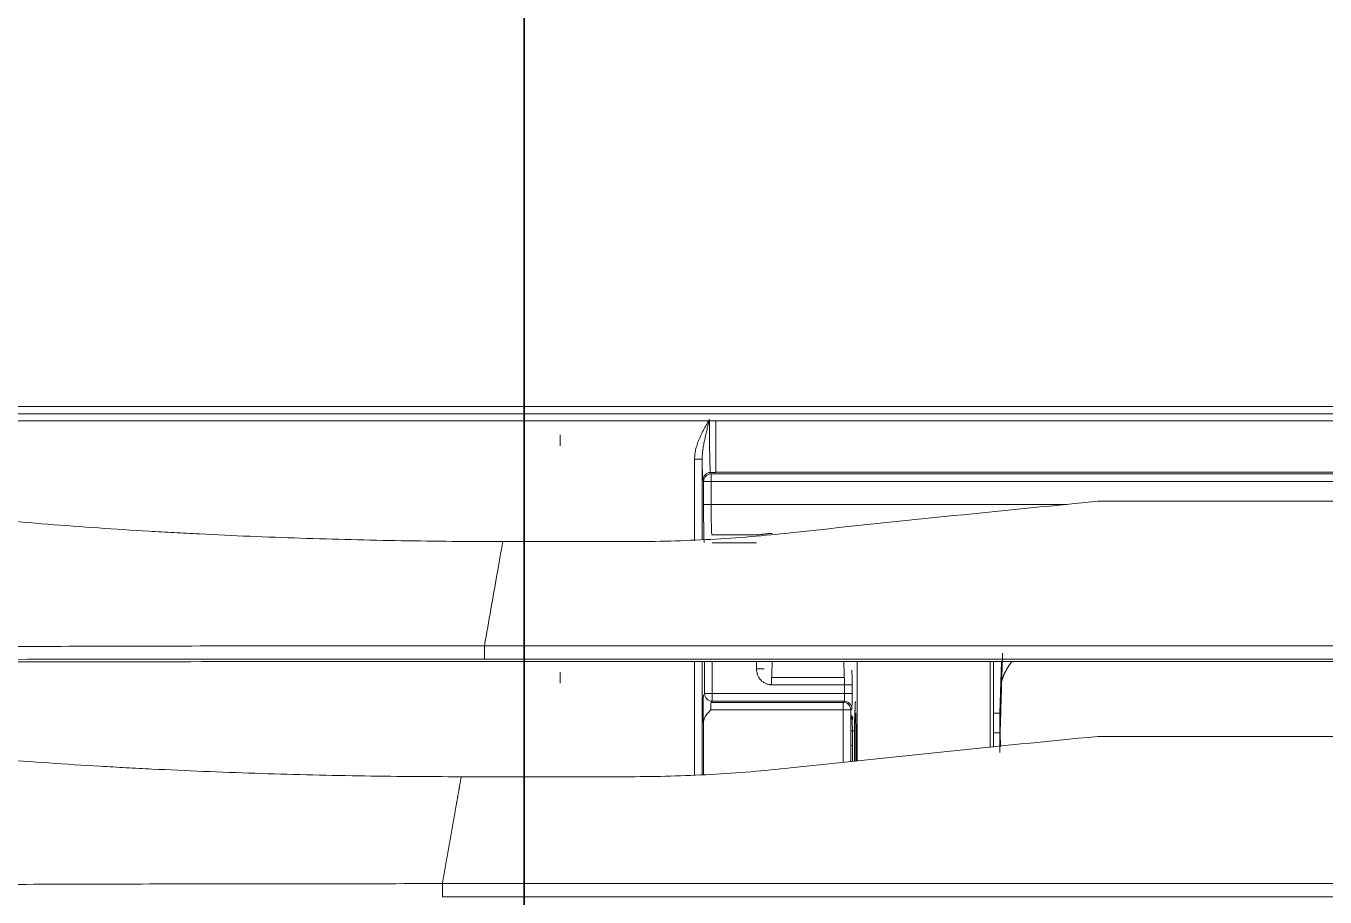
# Model space of a CAD drawing. Header units: inches. Extents: x 3778 to 56227, y -16914 to 35091.
# Drawn here: x 35159.2 to 35245.3, y -13328.9 to -13271.2 of the extents above; entities that cross this region are included whole.
import ezdxf

# ---------------------------------------------------------------- set-up
doc = ezdxf.new("R2010")
doc.units = ezdxf.units.IN
doc.header["$LTSCALE"] = 100
doc.header["$MEASUREMENT"] = 0
doc.layers.add('06-FUR', color=6, linetype='Continuous')
doc.layers.add('2-con', color=2, linetype='Continuous')
doc.layers.add('mark-B', color=2, linetype='Continuous', lineweight=20)

# ---------------------------------------------------------------- blocks, each defined once
blk = doc.blocks.new('cjscjdeh')
at = {"layer": '06-FUR', "color": 8}
for p, q in [((143035.183, 67904.885), (143035.183, 67069.885)), ((143035.183, 67069.885), (143035.183, 67904.885))]:
    blk.add_line(p, q, dxfattribs=at)
blk = doc.blocks.new('무풍1way 일반')
at = {"layer": 'mark-B'}
for p, q in [((-351.653, -213.137), (351.653, -213.137)), ((351.653, -214.02), (-351.653, -214.02)), ((350.401, -221.101), (339.223, -221.101)), ((334.365, -224.654), (334.365, -221.235)), ((334.365, -224.654), (334.365, -221.235)), ((334.445, -228.719), (334.445, -221.232)), ((334.445, -228.719), (334.445, -221.232)), ((334.947, -221.219), (334.947, -228.719)), ((334.947, -221.219), (334.947, -228.719)), ((324.18, -228.719), (324.18, -222.131)), ((324.251, -223.568), (324.251, -222.125)), ((324.251, -223.568), (324.251, -222.125)), ((324.337, -222.116), (324.337, -223.568)), ((324.337, -222.116), (324.337, -223.568)), ((324.354, -224.134), (324.354, -222.115)), ((324.354, -224.134), (324.354, -222.115)), ((324.478, -222.102), (324.478, -224.128)), ((324.478, -222.102), (324.478, -224.128)), ((324.488, -223.165), (324.488, -222.101)), ((324.488, -223.165), (324.488, -222.101)), ((324.606, -225.519), (324.606, -222.089)), ((324.606, -225.519), (324.606, -222.089)), ((325.108, -222.037), (325.108, -225.519)), ((325.108, -222.037), (325.108, -225.519)), ((314.679, -223.106), (314.707, -224.005)), ((315.139, -223.058), (315.139, -228.72)), ((315.359, -223.035), (315.359, -228.721)), ((204.956, -223.765), (308.238, -223.765)), ((314.733, -224.006), (315.139, -224.006)), ((324.354, -224.134), (324.596, -224.134)), ((314.72, -225.31), (314.617, -228.721)), ((314.72, -225.31), (315.139, -225.31)), ((324.572, -225.126), (324.523, -225.128)), ((324.572, -225.126), (324.523, -225.128)), ((324.531, -225.596), (324.606, -225.519)), ((324.531, -225.596), (324.606, -225.519)), ((324.606, -225.519), (325.108, -225.519)), ((324.606, -225.519), (325.108, -225.519)), ((325.108, -226.021), (325.033, -226.098)), ((325.108, -226.021), (325.033, -226.098)), ((325.033, -226.098), (333.777, -226.098)), ((325.033, -226.098), (333.777, -226.098)), ((325.108, -225.519), (333.871, -225.519)), ((325.108, -225.519), (325.108, -226.021)), ((325.108, -225.519), (333.871, -225.519)), ((325.108, -225.519), (325.108, -226.021)), ((333.854, -226.021), (325.108, -226.021)), ((333.854, -226.021), (325.108, -226.021)), ((333.777, -226.098), (333.854, -226.021)), ((333.777, -226.098), (333.854, -226.021)), ((333.777, -226.6), (333.777, -226.098)), ((333.777, -226.6), (333.777, -226.098)), ((324.514, -226.6), (325.016, -226.6)), ((324.514, -227.186), (324.514, -226.6)), ((324.514, -226.6), (325.016, -226.6)), ((324.514, -227.186), (324.514, -226.6)), ((325.016, -226.6), (325.016, -227.186)), ((333.777, -226.6), (325.016, -226.6)), ((325.016, -226.6), (325.016, -227.186)), ((333.777, -226.6), (325.016, -226.6)), ((334.279, -226.6), (333.777, -226.6)), ((333.777, -228.721), (333.777, -226.6)), ((334.279, -226.6), (333.777, -226.6)), ((333.777, -228.721), (333.777, -226.6)), ((334.279, -226.6), (334.279, -228.721)), ((334.279, -226.6), (334.279, -228.721)), ((324.514, -227.186), (325.016, -227.186)), ((324.514, -227.186), (325.016, -227.186)), ((325.016, -227.186), (329.841, -227.186)), ((325.016, -227.186), (329.841, -227.186)), ((329.841, -227.666), (325.028, -227.666)), ((329.841, -227.666), (325.028, -227.666)), ((329.841, -227.186), (329.841, -227.666)), ((329.841, -227.186), (329.841, -227.666)), ((349.053, -228.721), (205.054, -228.721)), ((330.84, -228.241), (330.338, -228.241)), ((330.84, -228.241), (330.338, -228.241)), ((330.84, -228.241), (330.84, -228.721)), ((330.84, -228.241), (330.84, -228.721)), ((-348.867, -228.887), (348.867, -228.887)), ((348.867, -229.771), (-348.867, -229.771)), ((330.84, -236.582), (333.777, -236.582)), ((330.84, -236.582), (333.777, -236.582)), ((330.7, -237.113), (333.806, -237.113)), ((330.7, -237.113), (333.806, -237.113)), ((334.445, -242.114), (334.445, -236.797)), ((334.445, -242.114), (334.445, -236.797)), ((334.947, -236.781), (334.947, -242.114)), ((334.947, -236.781), (334.947, -242.114)), ((347.648, -236.665), (339.223, -236.665)), ((333.849, -239.121), (310.273, -239.121)), ((333.849, -239.121), (310.273, -239.121)), ((333.849, -239.121), (334.351, -239.121)), ((333.849, -240.648), (333.849, -239.121)), ((333.849, -239.121), (334.351, -239.121)), ((333.849, -240.648), (333.849, -239.121)), ((334.351, -239.121), (334.351, -240.648)), ((334.351, -239.121), (334.351, -240.648)), ((204.956, -239.329), (308.238, -239.329)), ((207.674, -240.648), (333.849, -240.648)), ((207.674, -240.648), (333.849, -240.648)), ((333.849, -240.648), (334.351, -240.648)), ((333.849, -240.648), (333.849, -241.15)), ((333.849, -240.648), (333.849, -241.15)), ((333.849, -240.648), (334.351, -240.648)), ((334.351, -240.648), (334.395, -240.736)), ((334.351, -240.648), (334.395, -240.736)), ((333.849, -241.15), (207.708, -241.15)), ((333.849, -241.15), (207.708, -241.15)), ((207.814, -241.256), (333.546, -241.256)), ((207.814, -241.256), (333.546, -241.256)), ((333.546, -241.256), (333.546, -241.238)), ((333.546, -241.238), (333.893, -241.238)), ((333.546, -241.256), (333.546, -241.238)), ((333.546, -241.238), (333.893, -241.238)), ((333.546, -244.655), (333.546, -241.256)), ((333.546, -244.655), (333.546, -241.256)), ((334.947, -242.114), (334.445, -242.114)), ((334.947, -242.114), (334.445, -242.114)), ((-464.101, -245.122), (464.101, -245.122)), ((437.6, -244.655), (205.043, -244.655)), ((476.318, -245.597), (-476.318, -245.597))]:
    blk.add_line(p, q, dxfattribs=at)
for centre, major_axis, ratio, start_param, end_param in [((314.707, -224.006), (0, -1.506), 0.017455, 1.570796, 2.617994), ((324.294, -223.568), (0, -2.51), 0.017061, 4.712389, 5.484604), ((324.294, -223.568), (0, -2.51), 0.017061, 0.000013, 1.570796), ((324.294, -223.568), (0, -2.51), 0.017061, 0.000013, 1.570796), ((314.707, -224.006), (0, -1.506), 0.017455, 0.523599, 1.570796), ((325.025, -225.128), (-0.022, 0.502), 0.999854, 1.043589, 1.526075), ((325.025, -225.128), (-0.022, 0.502), 0.999854, 1.043589, 1.526075), ((334.356, -225.519), (0, -1.004), 0.017455, 0.017453, 2.607888), ((334.356, -225.519), (0, -1.004), 0.017455, 0.017453, 2.607888), ((324.796, -226.079), (0, 0.502), 0.999854, 1.293096, 1.571507), ((324.796, -226.079), (0, 0.502), 0.999854, 1.293096, 1.571507), ((324.531, -226.6), (0, -1.004), 0.017061, 3.159046, 4.712389), ((324.531, -226.6), (0, -1.004), 0.017061, 3.159046, 4.712389), ((325.033, -225.596), (-0.359, 0.351), 0.999702, 0.774122, 2.34462), ((325.033, -225.596), (-0.359, 0.351), 0.999702, 0.774122, 2.34462), ((325.108, -225.519), (-0.359, 0.351), 0.999702, 0.774122, 2.34462), ((325.108, -225.519), (-0.359, 0.351), 0.999702, 0.774122, 2.34462), ((325.033, -226.6), (0, -0.502), 0.034121, 3.159046, 4.712389), ((325.033, -226.6), (0, -0.502), 0.034121, 3.159046, 4.712389), ((333.777, -226.6), (-0.355, 0.355), 0.999695, 3.927143, 5.497635), ((333.777, -226.6), (-0.355, 0.355), 0.999695, 3.927143, 5.497635), ((333.854, -225.519), (0, -0.502), 0.03491, 0.017453, 1.570796), ((333.854, -225.519), (0, -0.502), 0.03491, 0.017453, 1.570796), ((324.531, -227.186), (0, -1.004), 0.017061, 4.712389, 5.983185), ((324.531, -227.186), (0, -1.004), 0.017061, 4.712389, 5.983185), ((325.033, -227.186), (0, -0.502), 0.034121, 4.712389, 5.983185), ((325.033, -227.186), (0, -0.502), 0.034121, 4.712389, 5.983185), ((325.004, -232.654), (0, -5.221), 0.01542, 2.423678, 2.841592), ((325.004, -232.654), (0, -5.221), 0.01542, 2.423678, 2.841592), ((329.866, -232.654), (0, -5.221), 0.016133, 3.441593, 3.859487), ((329.866, -232.654), (0, -5.221), 0.016133, 3.441593, 3.859487), ((343.845, -217.769), (0.001, 12.57), 0.000095, 2.430578, 2.447704), ((343.843, -225.195), (0, 2.91), 0.000083, 2.447704, 2.52166), ((343.843, -225.034), (0, 3.108), 0.000012, 3.600051, 3.761525), ((343.842, -223.203), (-0.001, 5.15), 0.000057, 3.502485, 3.600051), ((334.307, -239.121), (0, -2.51), 0.017455, 1.570796, 3.124139), ((334.307, -239.121), (0, -2.51), 0.017455, 1.570796, 3.124139), ((333.805, -239.121), (0, -2.008), 0.021819, 1.570796, 3.124139), ((333.805, -239.121), (0, -2.008), 0.021819, 1.570796, 3.124139), ((333.849, -240.648), (0.449, 0.224), 0.999239, 4.249168, 5.819355), ((333.849, -240.648), (0.449, 0.224), 0.999239, 4.249168, 5.819355), ((333.893, -240.736), (0.449, 0.224), 0.999239, 4.249168, 5.819355), ((333.893, -240.736), (0.449, 0.224), 0.999239, 4.249168, 5.819355), ((334.393, -244.75), (0, -4.017), 0.017455, 2.286909, 3.106686), ((334.393, -244.75), (0, -4.017), 0.017455, 2.286909, 3.106686), ((333.891, -244.75), (0, -3.514), 0.019949, 1.570796, 3.106686), ((333.891, -244.75), (0, -3.514), 0.019949, 1.570796, 3.106686), ((343.845, -233.469), (0.001, 12.57), 0.000095, 2.430578, 2.447704), ((343.843, -240.895), (0, 2.91), 0.000083, 2.447704, 2.52166), ((343.843, -240.734), (0, 3.108), 0.000012, 3.600051, 3.761525), ((343.842, -238.902), (-0.001, 5.15), 0.000057, 3.502485, 3.600051)]:
    blk.add_ellipse(centre, major_axis=major_axis, ratio=ratio, start_param=start_param, end_param=end_param, dxfattribs=at)
for points, knots in [([(351.653, -214.02), (351.653, -213.988), (351.653, -213.95), (351.653, -213.867), (351.653, -213.821), (351.653, -213.726), (351.653, -213.676), (351.653, -213.577), (351.653, -213.528), (351.653, -213.434), (351.653, -213.389), (351.653, -213.308), (351.653, -213.272), (351.653, -213.211), (351.653, -213.187), (351.653, -213.151), (351.653, -213.141), (351.653, -213.137)], [0, 0, 0, 0, 0.125, 0.125, 0.25, 0.25, 0.375, 0.375, 0.5, 0.5, 0.625, 0.625, 0.75, 0.75, 0.875, 0.875, 1, 1, 1, 1]), ([(350.401, -221.101), (350.405, -221.076), (350.414, -221.026), (350.427, -220.951), (350.441, -220.875), (350.454, -220.799), (350.467, -220.723), (350.481, -220.647), (350.494, -220.571), (350.508, -220.494), (350.522, -220.417), (350.535, -220.34), (350.549, -220.263), (350.563, -220.186), (350.576, -220.108), (350.59, -220.03), (350.604, -219.952), (350.618, -219.874), (350.631, -219.796), (350.645, -219.717), (350.659, -219.639), (350.673, -219.56), (350.687, -219.481), (350.701, -219.401), (350.715, -219.322), (350.729, -219.242), (350.744, -219.162), (350.758, -219.082), (350.772, -219.002), (350.786, -218.922), (350.8, -218.841), (350.815, -218.76), (350.829, -218.679), (350.843, -218.598), (350.858, -218.517), (350.872, -218.435), (350.887, -218.353), (350.901, -218.271), (350.916, -218.189), (350.93, -218.107), (350.945, -218.024), (350.96, -217.941), (350.974, -217.858), (350.989, -217.775), (351.004, -217.692), (351.018, -217.608), (351.033, -217.525), (351.048, -217.441), (351.063, -217.357), (351.078, -217.272), (351.093, -217.188), (351.108, -217.103), (351.123, -217.018), (351.138, -216.933), (351.153, -216.848), (351.168, -216.763), (351.183, -216.677), (351.198, -216.591), (351.214, -216.505), (351.229, -216.419), (351.244, -216.333), (351.259, -216.246), (351.275, -216.159), (351.29, -216.072), (351.306, -215.985), (351.321, -215.898), (351.336, -215.81), (351.352, -215.722), (351.368, -215.634), (351.383, -215.546), (351.399, -215.458), (351.414, -215.369), (351.43, -215.281), (351.446, -215.192), (351.462, -215.103), (351.477, -215.013), (351.493, -214.924), (351.509, -214.834), (351.525, -214.744), (351.541, -214.654), (351.557, -214.564), (351.573, -214.474), (351.589, -214.383), (351.605, -214.292), (351.621, -214.201), (351.637, -214.11), (351.648, -214.049), (351.653, -214.019)], [0, 0, 0, 0, 0.011752, 0.023504, 0.035255, 0.047005, 0.058755, 0.070504, 0.082253, 0.094002, 0.10575, 0.117497, 0.129245, 0.140992, 0.152739, 0.164486, 0.176232, 0.187979, 0.199725, 0.211471, 0.223217, 0.234963, 0.246709, 0.258455, 0.270202, 0.281948, 0.293694, 0.305441, 0.317188, 0.328935, 0.340682, 0.35243, 0.364178, 0.375927, 0.387676, 0.399425, 0.411175, 0.422925, 0.434676, 0.446427, 0.458179, 0.469932, 0.481685, 0.493439, 0.505194, 0.516949, 0.528706, 0.540463, 0.552221, 0.56398, 0.57574, 0.587501, 0.599263, 0.611026, 0.62279, 0.634555, 0.646321, 0.658088, 0.669857, 0.681627, 0.693398, 0.70517, 0.716944, 0.728719, 0.740496, 0.752274, 0.764053, 0.775834, 0.787617, 0.799401, 0.811186, 0.822973, 0.834762, 0.846553, 0.858345, 0.870139, 0.881935, 0.893733, 0.905533, 0.917334, 0.929137, 0.940943, 0.95275, 0.964559, 0.976371, 0.988184, 1, 1, 1, 1]), ([(482.282, -213.421), (482.112, -213.421), (481.942, -213.421), (481.602, -213.421), (481.091, -213.422), (479.9, -213.422), (477.518, -213.424), (475.476, -213.428), (471.393, -213.436), (468.671, -213.444), (460.507, -213.475), (455.064, -213.504), (446.901, -213.555), (444.18, -213.574), (438.738, -213.612), (436.018, -213.632), (430.576, -213.673), (427.855, -213.694), (422.414, -213.735), (419.693, -213.755), (414.251, -213.794), (411.53, -213.812), (406.088, -213.848), (403.367, -213.864), (397.925, -213.895), (395.203, -213.909), (389.76, -213.935), (387.039, -213.947), (378.874, -213.978), (373.43, -213.994), (365.264, -214.01), (362.542, -214.014), (357.098, -214.019), (354.376, -214.02), (351.653, -214.02)], [0, 0, 0, 0, 0.003906, 0.003906, 0.007812, 0.015625, 0.03125, 0.0625, 0.0625, 0.125, 0.125, 0.25, 0.25, 0.3125, 0.3125, 0.375, 0.375, 0.4375, 0.4375, 0.5, 0.5, 0.5625, 0.5625, 0.625, 0.625, 0.6875, 0.6875, 0.75, 0.75, 0.875, 0.875, 0.9375, 0.9375, 1, 1, 1, 1]), ([(404.76, -225.308), (403.645, -225.087), (402.529, -224.881), (400.292, -224.494), (399.171, -224.314), (396.927, -223.974), (395.803, -223.815), (393.553, -223.515), (392.427, -223.375), (390.171, -223.112), (389.042, -222.988), (386.782, -222.756), (385.651, -222.647), (383.386, -222.443), (382.253, -222.348), (379.985, -222.169), (378.85, -222.086), (376.578, -221.931), (375.441, -221.859), (373.735, -221.759), (373.166, -221.727), (372.028, -221.665), (371.459, -221.636), (368.615, -221.495), (366.339, -221.402), (361.786, -221.252), (359.509, -221.196), (354.955, -221.121), (352.678, -221.101), (350.401, -221.101)], [0, 0, 0, 0, 0.0625, 0.0625, 0.125, 0.125, 0.1875, 0.1875, 0.25, 0.25, 0.3125, 0.3125, 0.375, 0.375, 0.4375, 0.4375, 0.5, 0.5, 0.5625, 0.5625, 0.59375, 0.59375, 0.625, 0.625, 0.75, 0.75, 0.875, 0.875, 1, 1, 1, 1]), ([(324.601, -223.161), (324.592, -223.161), (324.584, -223.161), (324.567, -223.161), (324.558, -223.161), (324.543, -223.162), (324.528, -223.162), (324.517, -223.163), (324.507, -223.163), (324.503, -223.163), (324.496, -223.164), (324.493, -223.164), (324.491, -223.164), (324.491, -223.164), (324.49, -223.165), (324.49, -223.165), (324.489, -223.165), (324.489, -223.165), (324.488, -223.165)], [0, 0, 0, 0, 0.124525, 0.124525, 0.270437, 0.270437, 0.41635, 0.562262, 0.562262, 0.708175, 0.708175, 0.854087, 0.854087, 0.890566, 0.890566, 0.927044, 0.927044, 1, 1, 1, 1]), ([(324.601, -223.161), (324.592, -223.161), (324.584, -223.161), (324.567, -223.161), (324.558, -223.161), (324.543, -223.162), (324.528, -223.162), (324.517, -223.163), (324.507, -223.163), (324.503, -223.163), (324.496, -223.164), (324.493, -223.164), (324.491, -223.164), (324.491, -223.164), (324.49, -223.165), (324.49, -223.165), (324.489, -223.165), (324.489, -223.165), (324.488, -223.165)], [0, 0, 0, 0, 0.124525, 0.124525, 0.270437, 0.270437, 0.41635, 0.562262, 0.562262, 0.708175, 0.708175, 0.854087, 0.854087, 0.890566, 0.890566, 0.927044, 0.927044, 1, 1, 1, 1]), ([(324.523, -225.128), (324.522, -225.128), (324.52, -225.122), (324.516, -225.094), (324.514, -225.063), (324.513, -225.035), (324.512, -225.025), (324.511, -225.003), (324.51, -224.992), (324.509, -224.955), (324.507, -224.901), (324.505, -224.836), (324.504, -224.783), (324.503, -224.764), (324.502, -224.727), (324.502, -224.707), (324.501, -224.646), (324.5, -224.603), (324.497, -224.468), (324.496, -224.369), (324.494, -224.236), (324.494, -224.208), (324.493, -224.153), (324.493, -224.125), (324.492, -224.039), (324.491, -223.923), (324.491, -223.803), (324.49, -223.68), (324.49, -223.617), (324.489, -223.489), (324.489, -223.361), (324.488, -223.231), (324.488, -223.165)], [0, 0, 0, 0, 0.0625, 0.125, 0.1875, 0.1875, 0.21875, 0.21875, 0.25, 0.25, 0.3125, 0.375, 0.375, 0.40625, 0.40625, 0.4375, 0.4375, 0.5, 0.5, 0.625, 0.625, 0.65625, 0.65625, 0.6875, 0.6875, 0.75, 0.8125, 0.8125, 0.875, 0.875, 0.9375, 1, 1, 1, 1]), ([(324.523, -225.128), (324.522, -225.128), (324.52, -225.122), (324.516, -225.094), (324.514, -225.063), (324.513, -225.035), (324.512, -225.025), (324.511, -225.003), (324.51, -224.992), (324.509, -224.955), (324.507, -224.901), (324.505, -224.836), (324.504, -224.783), (324.503, -224.764), (324.502, -224.727), (324.502, -224.707), (324.501, -224.646), (324.5, -224.603), (324.497, -224.468), (324.496, -224.369), (324.494, -224.236), (324.494, -224.208), (324.493, -224.153), (324.493, -224.125), (324.492, -224.039), (324.491, -223.923), (324.491, -223.803), (324.49, -223.68), (324.49, -223.617), (324.489, -223.504), (324.489, -223.455), (324.489, -223.405)], [0, 0, 0, 0, 0.067705, 0.13541, 0.203115, 0.203115, 0.236967, 0.236967, 0.270819, 0.270819, 0.338524, 0.406229, 0.406229, 0.440081, 0.440081, 0.473934, 0.473934, 0.541639, 0.541639, 0.677048, 0.677048, 0.710901, 0.710901, 0.744753, 0.744753, 0.812458, 0.880163, 0.880163, 0.947868, 0.947868, 1, 1, 1, 1]), ([(324.606, -223.249), (324.606, -223.312), (324.606, -223.375), (324.606, -223.469), (324.606, -223.5), (324.605, -223.562), (324.605, -223.592), (324.605, -223.745), (324.604, -223.863), (324.603, -224.033), (324.602, -224.089), (324.601, -224.17), (324.601, -224.197), (324.6, -224.25), (324.6, -224.276), (324.598, -224.403), (324.597, -224.497), (324.595, -224.604), (324.595, -224.625), (324.594, -224.666), (324.593, -224.686), (324.592, -224.744), (324.591, -224.78), (324.589, -224.88), (324.587, -224.937), (324.584, -224.995), (324.584, -225.006), (324.583, -225.027), (324.582, -225.036), (324.581, -225.063), (324.578, -225.092), (324.576, -225.111), (324.574, -225.123), (324.573, -225.126), (324.572, -225.126)], [0, 0, 0, 0, 0.0625, 0.0625, 0.09375, 0.09375, 0.125, 0.125, 0.25, 0.25, 0.3125, 0.3125, 0.34375, 0.34375, 0.375, 0.375, 0.5, 0.5, 0.53125, 0.53125, 0.5625, 0.5625, 0.625, 0.625, 0.75, 0.75, 0.78125, 0.78125, 0.8125, 0.8125, 0.875, 0.9375, 0.9375, 1, 1, 1, 1]), ([(324.606, -223.249), (324.606, -223.312), (324.606, -223.375), (324.606, -223.469), (324.606, -223.5), (324.605, -223.562), (324.605, -223.592), (324.605, -223.745), (324.604, -223.863), (324.603, -224.033), (324.602, -224.089), (324.601, -224.17), (324.601, -224.197), (324.6, -224.25), (324.6, -224.276), (324.598, -224.403), (324.597, -224.497), (324.595, -224.604), (324.595, -224.625), (324.594, -224.666), (324.593, -224.686), (324.592, -224.744), (324.591, -224.78), (324.589, -224.88), (324.587, -224.937), (324.584, -224.995), (324.584, -225.006), (324.583, -225.027), (324.582, -225.036), (324.581, -225.063), (324.578, -225.092), (324.576, -225.111), (324.574, -225.123), (324.573, -225.126), (324.572, -225.126)], [0, 0, 0, 0, 0.0625, 0.0625, 0.09375, 0.09375, 0.125, 0.125, 0.25, 0.25, 0.3125, 0.3125, 0.34375, 0.34375, 0.375, 0.375, 0.5, 0.5, 0.53125, 0.53125, 0.5625, 0.5625, 0.625, 0.625, 0.75, 0.75, 0.78125, 0.78125, 0.8125, 0.8125, 0.875, 0.9375, 0.9375, 1, 1, 1, 1]), ([(324.605, -223.247), (324.605, -223.442), (324.605, -223.863), (324.598, -224.448), (324.591, -224.802), (324.588, -224.891), (324.587, -224.897)], [0, 0, 0, 0, 0.268885, 0.614082, 0.97352, 1, 1, 1, 1]), ([(324.605, -223.247), (324.605, -223.442), (324.605, -223.863), (324.598, -224.448), (324.591, -224.802), (324.588, -224.891), (324.587, -224.897)], [0, 0, 0, 0, 0.268885, 0.614082, 0.97352, 1, 1, 1, 1]), ([(324.357, -224.899), (324.357, -224.84), (324.356, -224.78), (324.356, -224.687), (324.356, -224.655), (324.355, -224.591), (324.355, -224.559), (324.355, -224.462), (324.354, -224.332), (324.354, -224.2), (324.354, -224.134)], [0, 0, 0, 0, 0.246419, 0.246419, 0.372016, 0.372016, 0.497613, 0.497613, 0.748806, 1, 1, 1, 1]), ([(324.357, -224.899), (324.357, -224.84), (324.356, -224.78), (324.356, -224.687), (324.356, -224.655), (324.355, -224.591), (324.355, -224.559), (324.355, -224.462), (324.354, -224.332), (324.354, -224.2), (324.354, -224.134)], [0, 0, 0, 0, 0.246419, 0.246419, 0.372016, 0.372016, 0.497613, 0.497613, 0.748806, 1, 1, 1, 1]), ([(324.33, -224.862), (324.329, -224.97), (324.325, -225.33), (324.319, -225.618), (324.314, -225.757)], [0, 0, 0, 0, 0.286672, 1, 1, 1, 1]), ([(324.33, -224.862), (324.329, -224.97), (324.325, -225.33), (324.319, -225.618), (324.314, -225.757)], [0, 0, 0, 0, 0.286672, 1, 1, 1, 1]), ([(324.476, -224.896), (324.476, -224.896), (324.475, -224.948), (324.475, -225), (324.474, -225.05)], [0, 0, 0, 0, 0.012094, 1, 1, 1, 1]), ([(324.587, -224.897), (324.585, -224.958), (324.583, -225.019), (324.58, -225.049), (324.58, -225.048)], [0, 0, 0, 0, 0.643116, 1, 1, 1, 1]), ([(324.587, -224.897), (324.585, -224.958), (324.583, -225.019), (324.58, -225.049), (324.58, -225.048)], [0, 0, 0, 0, 0.643116, 1, 1, 1, 1]), ([(334.365, -224.654), (334.365, -224.698), (334.361, -224.74), (334.346, -224.823), (334.335, -224.865), (334.306, -224.946), (334.289, -224.985), (334.251, -225.061), (334.23, -225.097), (334.195, -225.151), (334.183, -225.168), (334.157, -225.203), (334.145, -225.22), (334.105, -225.27), (334.077, -225.303), (334.02, -225.366), (333.976, -225.413), (333.924, -225.466), (333.901, -225.489), (333.886, -225.504), (333.879, -225.511), (333.871, -225.519)], [0, 0, 0, 0, 0.125, 0.125, 0.25, 0.25, 0.375, 0.375, 0.5, 0.5, 0.5625, 0.5625, 0.625, 0.625, 0.75, 0.75, 0.875, 0.9375, 0.96875, 0.96875, 1, 1, 1, 1]), ([(334.365, -224.654), (334.365, -224.698), (334.361, -224.74), (334.346, -224.823), (334.335, -224.865), (334.306, -224.946), (334.289, -224.985), (334.251, -225.061), (334.23, -225.097), (334.195, -225.151), (334.183, -225.168), (334.157, -225.203), (334.145, -225.22), (334.105, -225.27), (334.077, -225.303), (334.02, -225.366), (333.976, -225.413), (333.924, -225.466), (333.901, -225.489), (333.886, -225.504), (333.879, -225.511), (333.871, -225.519)], [0, 0, 0, 0, 0.125, 0.125, 0.25, 0.25, 0.375, 0.375, 0.5, 0.5, 0.5625, 0.5625, 0.625, 0.625, 0.75, 0.75, 0.875, 0.9375, 0.96875, 0.96875, 1, 1, 1, 1]), ([(324.308, -225.92), (324.307, -225.938), (324.305, -225.977), (324.304, -225.994), (324.303, -225.996)], [0, 0, 0, 0, 0.388575, 1, 1, 1, 1]), ([(324.308, -225.92), (324.307, -225.938), (324.305, -225.977), (324.304, -225.994), (324.303, -225.996)], [0, 0, 0, 0, 0.388575, 1, 1, 1, 1]), ([(313.9, -228.757), (313.901, -228.756), (313.913, -228.741), (313.936, -228.712), (313.968, -228.671), (314, -228.629), (314.031, -228.587), (314.061, -228.545), (314.092, -228.501), (314.121, -228.458), (314.15, -228.414), (314.179, -228.369), (314.207, -228.324), (314.234, -228.279), (314.261, -228.233), (314.287, -228.187), (314.313, -228.14), (314.338, -228.093), (314.363, -228.045), (314.387, -227.997), (314.41, -227.949), (314.433, -227.9), (314.455, -227.85), (314.477, -227.801), (314.498, -227.751), (314.518, -227.7), (314.538, -227.649), (314.557, -227.598), (314.575, -227.547), (314.593, -227.495), (314.609, -227.446), (314.618, -227.414), (314.623, -227.399)], [0, 0, 0, 0, 0.003786, 0.037416, 0.071113, 0.104875, 0.138703, 0.172598, 0.206559, 0.240586, 0.27468, 0.30884, 0.343067, 0.377361, 0.411721, 0.446149, 0.480643, 0.515204, 0.549833, 0.584528, 0.619291, 0.654121, 0.689019, 0.723984, 0.759017, 0.794118, 0.829286, 0.864522, 0.899826, 0.935198, 0.970638, 1, 1, 1, 1]), ([(329.841, -227.186), (329.875, -227.186), (329.909, -227.188), (329.959, -227.193), (329.976, -227.195), (330.01, -227.201), (330.027, -227.204), (330.109, -227.222), (330.173, -227.243), (330.265, -227.284), (330.295, -227.299), (330.354, -227.333), (330.382, -227.351), (330.463, -227.41), (330.513, -227.455), (330.57, -227.517), (330.582, -227.529), (330.603, -227.556), (330.614, -227.569), (330.644, -227.609), (330.663, -227.637), (330.715, -227.723), (330.745, -227.783), (330.775, -227.862), (330.78, -227.878), (330.791, -227.91), (330.805, -227.959), (330.816, -228.008), (330.834, -228.106), (330.84, -228.173), (330.84, -228.241)], [0, 0, 0, 0, 0.0625, 0.0625, 0.09375, 0.09375, 0.125, 0.125, 0.25, 0.25, 0.3125, 0.3125, 0.375, 0.375, 0.5, 0.5, 0.53125, 0.53125, 0.5625, 0.5625, 0.625, 0.625, 0.75, 0.75, 0.78125, 0.78125, 0.8125, 0.875, 0.875, 1, 1, 1, 1]), ([(329.841, -227.186), (329.875, -227.186), (329.909, -227.188), (329.959, -227.193), (329.976, -227.195), (330.01, -227.201), (330.027, -227.204), (330.109, -227.222), (330.173, -227.243), (330.265, -227.284), (330.295, -227.299), (330.354, -227.333), (330.382, -227.351), (330.463, -227.41), (330.513, -227.455), (330.57, -227.517), (330.582, -227.529), (330.603, -227.556), (330.614, -227.569), (330.644, -227.609), (330.663, -227.637), (330.715, -227.723), (330.745, -227.783), (330.775, -227.862), (330.78, -227.878), (330.791, -227.91), (330.805, -227.959), (330.816, -228.008), (330.834, -228.106), (330.84, -228.173), (330.84, -228.241)], [0, 0, 0, 0, 0.0625, 0.0625, 0.09375, 0.09375, 0.125, 0.125, 0.25, 0.25, 0.3125, 0.3125, 0.375, 0.375, 0.5, 0.5, 0.53125, 0.53125, 0.5625, 0.5625, 0.625, 0.625, 0.75, 0.75, 0.78125, 0.78125, 0.8125, 0.875, 0.875, 1, 1, 1, 1]), ([(348.867, -228.887), (351.314, -228.887), (353.76, -228.887), (358.653, -228.885), (365.992, -228.882), (373.331, -228.876), (383.116, -228.866), (388.008, -228.86), (395.346, -228.85), (400.238, -228.842), (407.576, -228.83), (414.913, -228.816), (419.804, -228.807), (424.695, -228.797), (427.141, -228.793), (432.032, -228.783), (434.477, -228.779), (441.814, -228.765), (446.706, -228.757), (456.49, -228.742), (461.382, -228.736), (466.275, -228.732)], [0, 0, 0, 0, 0.0625, 0.0625, 0.125, 0.25, 0.25, 0.375, 0.375, 0.4375, 0.5, 0.5625, 0.625, 0.625, 0.6875, 0.6875, 0.75, 0.75, 0.875, 0.875, 1, 1, 1, 1]), ([(349.053, -228.721), (352.856, -228.721), (356.659, -228.72), (364.266, -228.718), (368.069, -228.715), (375.675, -228.71), (379.478, -228.707), (387.083, -228.699), (390.886, -228.694), (398.491, -228.684), (402.293, -228.679), (409.898, -228.667), (413.7, -228.661), (421.305, -228.648), (425.107, -228.642), (432.711, -228.63), (436.514, -228.623), (440.316, -228.618)], [0, 0, 0, 0, 0.125, 0.125, 0.25, 0.25, 0.375, 0.375, 0.5, 0.5, 0.625, 0.625, 0.75, 0.75, 0.875, 0.875, 1, 1, 1, 1]), ([(348.867, -228.887), (348.867, -228.891), (348.867, -228.901), (348.867, -228.937), (348.867, -228.962), (348.867, -229.023), (348.867, -229.059), (348.867, -229.14), (348.867, -229.185), (348.867, -229.279), (348.867, -229.328), (348.867, -229.428), (348.867, -229.477), (348.867, -229.573), (348.867, -229.618), (348.867, -229.702), (348.867, -229.739), (348.867, -229.771)], [0, 0, 0, 0, 0.125, 0.125, 0.25, 0.25, 0.375, 0.375, 0.5, 0.5, 0.625, 0.625, 0.75, 0.75, 0.875, 0.875, 1, 1, 1, 1]), ([(479.324, -229.215), (476.605, -229.215), (473.887, -229.218), (468.45, -229.229), (465.732, -229.237), (457.578, -229.266), (452.143, -229.293), (443.99, -229.342), (441.273, -229.359), (435.838, -229.395), (433.121, -229.414), (427.686, -229.453), (424.969, -229.472), (419.534, -229.51), (416.816, -229.529), (411.381, -229.565), (408.664, -229.583), (403.229, -229.615), (400.511, -229.631), (395.075, -229.659), (392.357, -229.672), (386.922, -229.695), (384.204, -229.706), (376.05, -229.734), (370.613, -229.748), (362.459, -229.762), (359.74, -229.765), (355.663, -229.769), (354.304, -229.77), (352.265, -229.771), (351.586, -229.771), (350.226, -229.771), (349.547, -229.771), (348.867, -229.771)], [0, 0, 0, 0, 0.0625, 0.0625, 0.125, 0.125, 0.25, 0.25, 0.3125, 0.3125, 0.375, 0.375, 0.4375, 0.4375, 0.5, 0.5, 0.5625, 0.5625, 0.625, 0.625, 0.6875, 0.6875, 0.75, 0.75, 0.875, 0.875, 0.9375, 0.9375, 0.96875, 0.96875, 0.984375, 0.984375, 1, 1, 1, 1]), ([(348.867, -229.771), (348.575, -231.426), (348.154, -233.801), (347.773, -235.958), (347.648, -236.665)], [0, 0, 0, 0, 0.659736, 1, 1, 1, 1]), ([(330.7, -237.113), (330.662, -237.114), (330.613, -237.121), (330.536, -237.133), (330.52, -237.135), (330.486, -237.14), (330.469, -237.143), (330.416, -237.151), (330.378, -237.156), (330.318, -237.164), (330.298, -237.166), (330.256, -237.171), (330.235, -237.174), (330.171, -237.18), (330.127, -237.184), (330.06, -237.189), (330.038, -237.19), (329.992, -237.193), (329.969, -237.194), (329.9, -237.196), (329.853, -237.197), (329.807, -237.197)], [0, 0, 0, 0, 0.25, 0.25, 0.3125, 0.3125, 0.375, 0.375, 0.5, 0.5, 0.5625, 0.5625, 0.625, 0.625, 0.75, 0.75, 0.8125, 0.8125, 0.875, 0.875, 1, 1, 1, 1]), ([(330.7, -237.113), (330.662, -237.114), (330.613, -237.121), (330.536, -237.133), (330.52, -237.135), (330.486, -237.14), (330.469, -237.143), (330.416, -237.151), (330.378, -237.156), (330.318, -237.164), (330.298, -237.166), (330.256, -237.171), (330.235, -237.174), (330.171, -237.18), (330.127, -237.184), (330.06, -237.189), (330.038, -237.19), (329.992, -237.193), (329.969, -237.194), (329.9, -237.196), (329.853, -237.197), (329.807, -237.197)], [0, 0, 0, 0, 0.25, 0.25, 0.3125, 0.3125, 0.375, 0.375, 0.5, 0.5, 0.5625, 0.5625, 0.625, 0.625, 0.75, 0.75, 0.8125, 0.8125, 0.875, 0.875, 1, 1, 1, 1]), ([(347.648, -236.665), (349.882, -236.665), (352.115, -236.685), (356.582, -236.76), (358.815, -236.816), (363.28, -236.964), (365.512, -237.057), (368.302, -237.197), (368.86, -237.226), (369.976, -237.288), (370.534, -237.319), (372.208, -237.419), (373.323, -237.491), (375.551, -237.645), (376.664, -237.727), (378.888, -237.905), (379.999, -237.999), (382.22, -238.202), (383.329, -238.31), (385.546, -238.54), (386.653, -238.662), (388.865, -238.923), (389.969, -239.061), (392.175, -239.357), (393.277, -239.514), (395.478, -239.848), (396.576, -240.026), (398.77, -240.406), (399.864, -240.608), (400.957, -240.825)], [0, 0, 0, 0, 0.125, 0.125, 0.25, 0.25, 0.375, 0.375, 0.40625, 0.40625, 0.4375, 0.4375, 0.5, 0.5, 0.5625, 0.5625, 0.625, 0.625, 0.6875, 0.6875, 0.75, 0.75, 0.8125, 0.8125, 0.875, 0.875, 0.9375, 0.9375, 1, 1, 1, 1]), ([(334.947, -242.114), (334.947, -242.233), (334.938, -242.352), (334.906, -242.585), (334.883, -242.701), (334.839, -242.873), (334.823, -242.931), (334.789, -243.045), (334.771, -243.101), (334.712, -243.269), (334.669, -243.38), (334.576, -243.598), (334.526, -243.706), (334.421, -243.919), (334.367, -244.024), (334.254, -244.234), (334.196, -244.338), (334.109, -244.493), (334.064, -244.57), (334.013, -244.66), (333.99, -244.699), (333.975, -244.725), (333.968, -244.738), (333.961, -244.75)], [0, 0, 0, 0, 0.125, 0.125, 0.25, 0.25, 0.3125, 0.3125, 0.375, 0.375, 0.5, 0.5, 0.625, 0.625, 0.75, 0.75, 0.875, 0.875, 0.9375, 0.96875, 0.984375, 0.984375, 1, 1, 1, 1]), ([(334.947, -242.114), (334.947, -242.233), (334.938, -242.352), (334.906, -242.585), (334.883, -242.701), (334.839, -242.873), (334.823, -242.931), (334.789, -243.045), (334.771, -243.101), (334.712, -243.269), (334.669, -243.38), (334.576, -243.598), (334.526, -243.706), (334.421, -243.919), (334.367, -244.024), (334.254, -244.234), (334.196, -244.338), (334.109, -244.493), (334.064, -244.57), (334.013, -244.66), (333.99, -244.699), (333.975, -244.725), (333.968, -244.738), (333.961, -244.75)], [0, 0, 0, 0, 0.125, 0.125, 0.25, 0.25, 0.3125, 0.3125, 0.375, 0.375, 0.5, 0.5, 0.625, 0.625, 0.75, 0.75, 0.875, 0.875, 0.9375, 0.96875, 0.984375, 0.984375, 1, 1, 1, 1]), ([(333.984, -244.655), (333.99, -244.631), (333.996, -244.607), (334.015, -244.528), (334.029, -244.473), (334.07, -244.306), (334.097, -244.196), (334.149, -243.974), (334.175, -243.864), (334.225, -243.643), (334.249, -243.534), (334.296, -243.314), (334.318, -243.205), (334.348, -243.041), (334.358, -242.986), (334.376, -242.877), (334.384, -242.823), (334.408, -242.659), (334.422, -242.55), (334.44, -242.332), (334.446, -242.223), (334.445, -242.114)], [0, 0, 0, 0, 0.027506, 0.027506, 0.092339, 0.092339, 0.222005, 0.222005, 0.351671, 0.351671, 0.481337, 0.481337, 0.611002, 0.611002, 0.675835, 0.675835, 0.740668, 0.740668, 0.870334, 0.870334, 1, 1, 1, 1]), ([(333.984, -244.655), (333.99, -244.631), (333.996, -244.607), (334.015, -244.528), (334.029, -244.473), (334.07, -244.306), (334.097, -244.196), (334.149, -243.974), (334.175, -243.864), (334.225, -243.643), (334.249, -243.534), (334.296, -243.314), (334.318, -243.205), (334.348, -243.041), (334.358, -242.986), (334.376, -242.877), (334.384, -242.823), (334.408, -242.659), (334.422, -242.55), (334.44, -242.332), (334.446, -242.223), (334.445, -242.114)], [0, 0, 0, 0, 0.027506, 0.027506, 0.092339, 0.092339, 0.222005, 0.222005, 0.351671, 0.351671, 0.481337, 0.481337, 0.611002, 0.611002, 0.675835, 0.675835, 0.740668, 0.740668, 0.870334, 0.870334, 1, 1, 1, 1])]:
    blk.add_open_spline(points, degree=3, knots=knots, dxfattribs=at)
for points, degree in [([(328.587, -221.681), (329.464, -221.586), (331.222, -221.419), (333.874, -221.237), (336.54, -221.126), (338.327, -221.101), (339.223, -221.101)], 3), ([(308.238, -223.765), (315.025, -223.109), (321.808, -222.415), (328.587, -221.681)], 3), ([(324.606, -222.089), (324.606, -222.475), (324.606, -222.862), (324.606, -223.249)], 3), ([(324.606, -222.089), (324.606, -222.475), (324.606, -222.862), (324.606, -223.249)], 3), ([(314.707, -224.005), (314.547, -229.28)], 1), ([(308.238, -239.329), (315.025, -238.673), (321.808, -237.979), (328.587, -237.245)], 3), ([(328.587, -237.245), (329.464, -237.15), (331.222, -236.983), (333.874, -236.801), (336.54, -236.69), (338.327, -236.665), (339.223, -236.665)], 3)]:
    blk.add_open_spline(points, degree=degree, dxfattribs=at)
blk = doc.blocks.new('dpdjzjs')
at = {"layer": 'mark-B', "rotation": 180}
blk.add_blockref('무풍1way 일반', (171509.31, 88288.448), dxfattribs=at)

msp = doc.modelspace()

# ---------------------------------------------------------------- block references
msp.add_blockref('cjscjdeh', (-107842.967, -80843.836))
at = {"layer": '2-con'}
msp.add_blockref('dpdjzjs', (-135970.865, -101830.442), dxfattribs=at)

doc.saveas('drawing.dxf')
